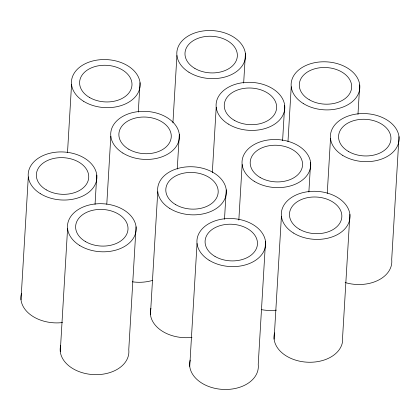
<?xml version="1.0" encoding="UTF-8"?>
<svg xmlns="http://www.w3.org/2000/svg" width="420" height="420" viewBox="0 0 420 420"><rect width="100%" height="100%" fill="white"/><g stroke="black" fill="none" stroke-linecap="round" stroke-linejoin="round"><path stroke-width="0.63" d="M21 299.775L28.297 176.925M67.51 152.513L71.547 84.551M60.275 351.545L67.578 228.69M95.041 204.451L96.789 175.046M106.785 204.283L110.822 136.316M138.29 112.077L140.038 82.672M136.064 226.81L128.767 349.666A34.393 24.019 3.4 0 1 92.857 374.572A34.393 24.019 3.4 0 1 60.711 345.293M150.454 314.585L157.757 191.73M172.924 122.834L176.92 55.524M177.256 169.076L179.314 134.437M189.735 366.356L197.033 243.5M212.315 172.641L216.2 107.294M224.495 219.261L226.244 189.851M243.663 83.05L245.411 53.645M238.833 220.059L242.135 164.514M265.524 241.621L258.221 364.476A34.393 24.019 3.4 0 1 222.316 389.382A34.393 24.019 3.4 0 1 190.171 360.103M282.592 140.7L284.687 105.415M274.113 339.139L281.411 216.284M287.973 141.677L291.233 86.788M308.873 192.04L310.621 162.635M327.248 193.447L330.508 138.558M349.902 214.405L342.599 337.26A34.393 24.019 3.4 0 1 306.695 362.161A34.393 24.019 3.4 0 1 274.544 332.881M357.977 114.314L359.725 84.908M399 136.678L391.703 259.529A34.393 24.019 3.4 0 1 345.14 282.539M62.522 322.555A34.393 24.019 3.4 0 1 21.436 293.522M191.977 337.365A34.393 24.019 3.4 0 1 150.89 308.332M152.554 280.387A34.393 24.019 3.4 0 1 132.269 281.799M276.355 310.144A34.393 24.019 3.4 0 1 261.697 309.687M79.606 245.422A34.393 24.019 3.4 0 0 135.629 233.069A34.393 24.019 3.4 0 0 90.221 204.771A34.393 24.019 3.4 0 0 79.606 245.422M85.564 241.637A26.224 18.317 3.4 0 0 127.743 231.2A26.224 18.317 3.4 0 0 92.153 210.42A26.224 18.317 3.4 0 0 85.564 241.637M46.289 189.866A26.224 18.317 3.4 0 0 88.468 179.429A26.224 18.317 3.4 0 0 52.873 158.65A26.224 18.317 3.4 0 0 46.289 189.866M40.331 193.652A34.393 24.019 3.4 0 0 96.353 181.298A34.393 24.019 3.4 0 0 50.946 153.001A34.393 24.019 3.4 0 0 40.331 193.652M175.744 204.677A26.224 18.317 3.4 0 0 217.922 194.24A26.224 18.317 3.4 0 0 182.333 173.46A26.224 18.317 3.4 0 0 175.744 204.677M169.785 208.462A34.393 24.019 3.4 0 0 225.813 196.109A34.393 24.019 3.4 0 0 180.406 167.811A34.393 24.019 3.4 0 0 169.785 208.462M215.024 256.447A26.224 18.317 3.4 0 0 257.203 246.01A26.224 18.317 3.4 0 0 221.608 225.23A26.224 18.317 3.4 0 0 215.024 256.447M209.066 260.227A34.393 24.019 3.4 0 0 265.088 247.879A34.393 24.019 3.4 0 0 219.681 219.576A34.393 24.019 3.4 0 0 209.066 260.227M188.953 72.251A34.393 24.019 3.4 0 0 244.976 59.897A34.393 24.019 3.4 0 0 199.568 31.6A34.393 24.019 3.4 0 0 188.953 72.251M89.539 97.492A26.224 18.317 3.4 0 0 131.717 87.055A26.224 18.317 3.4 0 0 96.122 66.276A26.224 18.317 3.4 0 0 89.539 97.492M228.228 124.021A34.393 24.019 3.4 0 0 284.251 111.668A34.393 24.019 3.4 0 0 238.849 83.37A34.393 24.019 3.4 0 0 228.228 124.021M194.911 68.465A26.224 18.317 3.4 0 0 237.09 58.034A26.224 18.317 3.4 0 0 201.495 37.254A26.224 18.317 3.4 0 0 194.911 68.465M122.855 153.048A34.393 24.019 3.4 0 0 178.878 140.695A34.393 24.019 3.4 0 0 133.471 112.397A34.393 24.019 3.4 0 0 122.855 153.048M83.58 101.278A34.393 24.019 3.4 0 0 139.603 88.924A34.393 24.019 3.4 0 0 94.195 60.627A34.393 24.019 3.4 0 0 83.58 101.278M234.187 120.236A26.224 18.317 3.4 0 0 276.365 109.799A26.224 18.317 3.4 0 0 240.776 89.019A26.224 18.317 3.4 0 0 234.187 120.236M128.814 149.263A26.224 18.317 3.4 0 0 170.993 138.826A26.224 18.317 3.4 0 0 135.398 118.046A26.224 18.317 3.4 0 0 128.814 149.263M309.225 99.729A26.224 18.317 3.4 0 0 351.404 89.292A26.224 18.317 3.4 0 0 315.808 68.513A26.224 18.317 3.4 0 0 309.225 99.729M303.266 103.514A34.393 24.019 3.4 0 0 359.289 91.161A34.393 24.019 3.4 0 0 313.882 62.864A34.393 24.019 3.4 0 0 303.266 103.514M342.542 155.284A34.393 24.019 3.4 0 0 398.564 142.931A34.393 24.019 3.4 0 0 353.157 114.634A34.393 24.019 3.4 0 0 342.542 155.284M254.163 181.241A34.393 24.019 3.4 0 0 310.186 168.887A34.393 24.019 3.4 0 0 264.784 140.59A34.393 24.019 3.4 0 0 254.163 181.241M260.122 177.455A26.224 18.317 3.4 0 0 302.3 167.024A26.224 18.317 3.4 0 0 266.711 146.244A26.224 18.317 3.4 0 0 260.122 177.455M293.444 233.011A34.393 24.019 3.4 0 0 349.466 220.658A34.393 24.019 3.4 0 0 304.059 192.36A34.393 24.019 3.4 0 0 293.444 233.011M299.402 229.226A26.224 18.317 3.4 0 0 341.581 218.789A26.224 18.317 3.4 0 0 305.986 198.009A26.224 18.317 3.4 0 0 299.402 229.226M348.5 151.499A26.224 18.317 3.4 0 0 390.679 141.062A26.224 18.317 3.4 0 0 355.084 120.283A26.224 18.317 3.4 0 0 348.5 151.499"/></g></svg>
